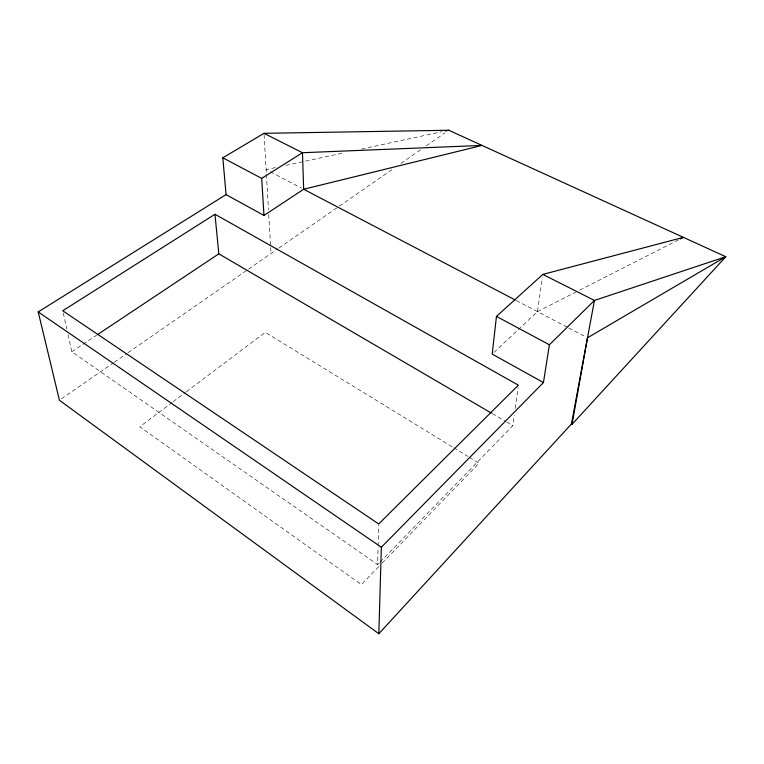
<?xml version="1.0" encoding="UTF-8"?>
<svg xmlns="http://www.w3.org/2000/svg" width="764" height="764" viewBox="0 0 764 764"><rect width="100%" height="100%" fill="white"/><g stroke="black" fill="none" stroke-linecap="round" stroke-linejoin="round"><path stroke-width="0.57" stroke-dasharray="3.82 2.86" d="M68.044 334.67L71.816 351.746L377.636 564.606L378.094 547.196M378.123 546.031L378.667 525.135M380.128 562.046L512.854 425.624L514.277 415.234M515.232 408.301L518.078 387.501M493.936 352.462L537.464 311.626L542.316 277.886M378.763 566.621L361.362 584.565L139.812 426.77L172.129 402.456M382.086 563.202L479.066 463.251L468.934 457.044M377.636 564.606L379.297 562.896M173.075 401.74L185.432 392.438M186.378 391.722L265.261 332.35L452.727 447.121M61.397 398.894L113.311 362.89M114.294 362.212L127.025 353.388M128.008 352.701L247.517 269.826M248.491 269.148L277.857 248.778M278.841 248.099L338.414 206.786M339.397 206.108L393.116 168.854M400.928 163.439L421.432 149.209M426.322 145.828L444.877 132.955M71.816 351.746L96.646 335.205M537.464 311.626L575.531 292.249M579.761 290.1L679.177 239.524M275.422 167.602L266.12 169.608L269.243 171.251M285.898 165.349L344.067 152.81M361.525 149.056L441.802 131.752M270.294 171.795L301.579 188.173M516.397 300.596L567.69 327.441M568.731 327.985L586.446 337.258M492.293 413.62L505.653 421.422M506.685 422.024L512.854 425.624M453.74 447.742L467.921 456.423M63.259 313.039L66.783 328.978M264.067 134.502L268.47 209.794M268.747 214.522L270.609 246.428M270.676 247.612L271.019 253.524"/><path stroke-width="1.15" d="M226.058 194.619L38.2 311.913L59.439 400.26L378.829 633.748L381.351 547.253L543.443 382.563L549.383 344.774L594.449 300.443L725.8 256.723L448.783 130.252L264 133.328L222.83 157.804L226.058 194.619L263.981 215.438L303.671 189.262L482.036 145.427L302.468 152.724L264 133.328M680.227 238.979L683.398 237.365L542.822 274.4L496.457 316.401L492.197 354.095L543.443 382.563M572.026 424.345L587.487 337.803L725.8 256.723L572.026 424.345L571.434 424.001L594.449 300.443L542.822 274.4M378.829 633.748L571.434 424.001M97.639 334.546L218.81 253.839L214.97 214.254L62.753 310.767L378.696 523.97L518.393 385.19L214.97 214.254M222.83 157.804L261.689 178.384L302.468 152.724L303.671 189.262L515.347 300.051M445.297 130.997L448.783 130.252M496.457 316.401L549.383 344.774M218.81 253.839L491.262 413.018M38.2 311.913L381.351 547.253M261.689 178.384L263.981 215.438"/></g></svg>
